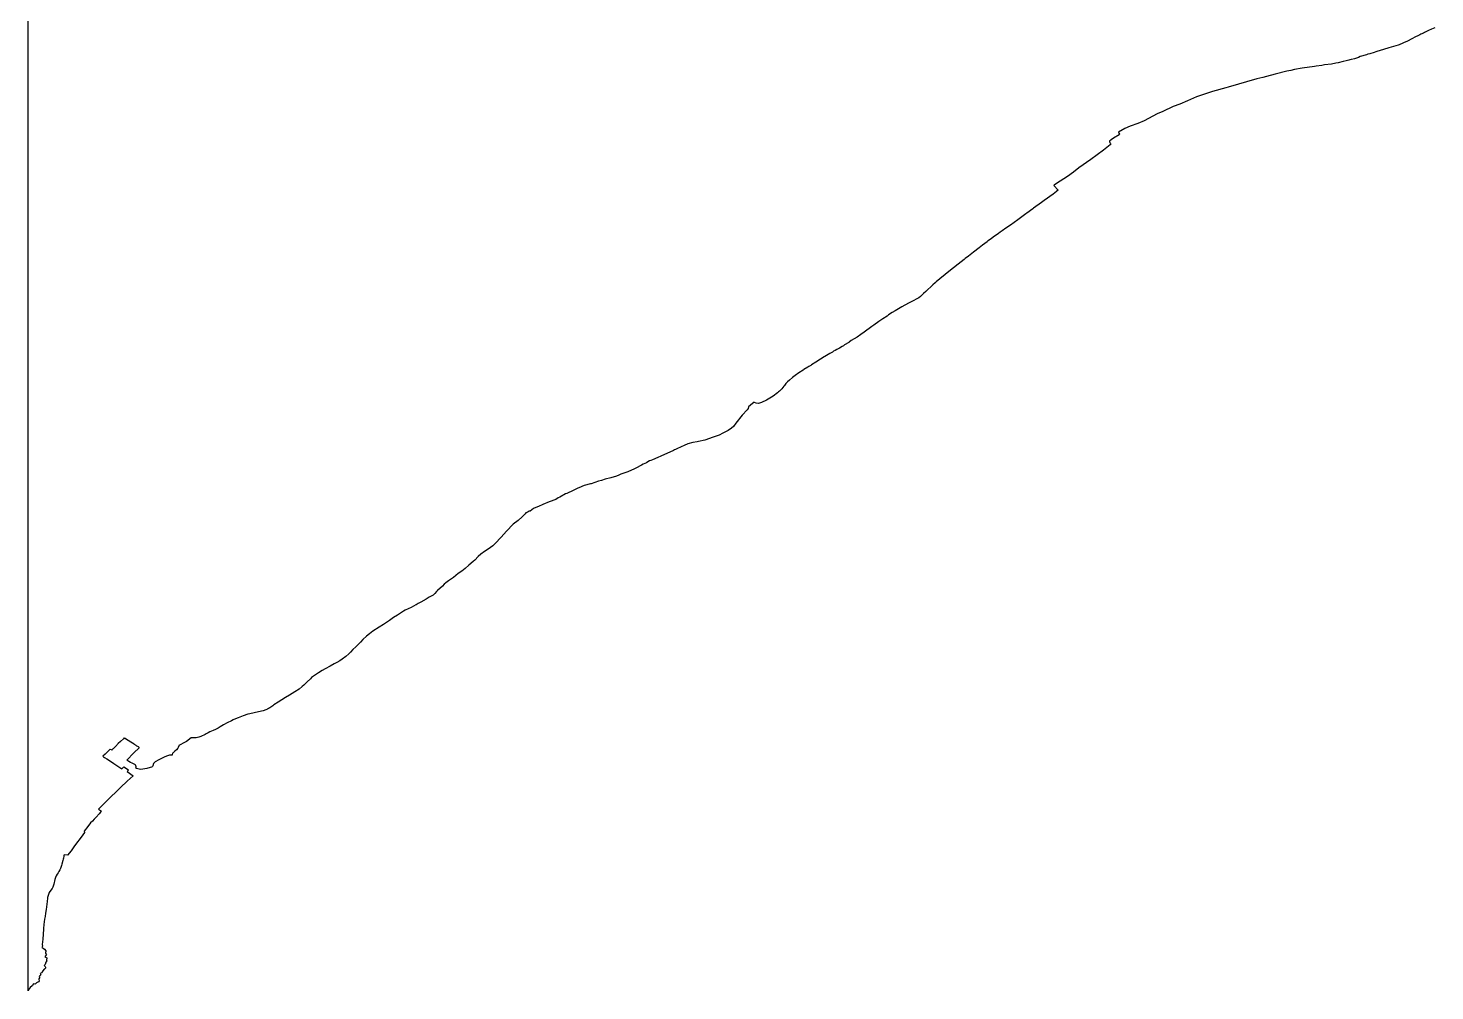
# Model space of a CAD drawing. Header units: inches. Extents: x 139.14 to 140.39, y 34.9 to 35.86.
# Drawn here: x 139.1422 to 139.2245, y 35.226 to 35.2823 of the extents above; entities that cross this region are included whole.
import ezdxf

# ---------------------------------------------------------------- set-up
doc = ezdxf.new("R2010")
doc.units = ezdxf.units.IN
doc.header["$MEASUREMENT"] = 0

msp = doc.modelspace()

# ---------------------------------------------------------------- linework, layer by layer
msp.add_lwpolyline([(139.224451, 35.282308), (139.224361, 35.282273), (139.224258, 35.282226), (139.224078, 35.282149), (139.223998, 35.28211), (139.223927, 35.282074), (139.223849, 35.282027), (139.223778, 35.282), (139.223632, 35.281936), (139.223581, 35.281901), (139.223533, 35.281883), (139.223462, 35.281844), (139.223406, 35.281819), (139.223354, 35.281793), (139.223055, 35.281636), (139.222882, 35.281542), (139.222809, 35.28151), (139.222658, 35.281444), (139.222579, 35.281402), (139.222369, 35.281321), (139.222312, 35.281289), (139.221903, 35.281179), (139.221752, 35.281134), (139.221437, 35.281042), (139.221053, 35.280916), (139.220842, 35.280851), (139.220713, 35.280812), (139.220653, 35.280796), (139.220536, 35.280761), (139.220444, 35.28073), (139.220089, 35.280622), (139.219981, 35.280576), (139.219759, 35.2805), (139.219583, 35.280456), (139.219547, 35.280448), (139.219481, 35.280432), (139.219413, 35.280415), (139.219268, 35.280379), (139.219095, 35.280339), (139.218793, 35.280269), (139.218667, 35.280238), (139.218396, 35.280183), (139.218002, 35.280137), (139.217839, 35.280104), (139.217499, 35.280063), (139.217418, 35.280053), (139.216683, 35.27994), (139.21623, 35.279861), (139.21603, 35.279818), (139.215783, 35.279766), (139.21511, 35.279591), (139.214595, 35.279456), (139.214396, 35.279399), (139.214039, 35.279315), (139.212363, 35.278842), (139.212221, 35.278807), (139.211436, 35.278577), (139.210502, 35.278267), (139.20998, 35.278047), (139.209527, 35.27785), (139.209142, 35.277698), (139.208544, 35.277422), (139.208201, 35.27727), (139.2077, 35.277005), (139.207453, 35.27687), (139.207082, 35.276718), (139.206622, 35.276549), (139.206313, 35.276414), (139.205934, 35.276204), (139.205966, 35.276143), (139.205997, 35.276081), (139.205976, 35.276047), (139.20566, 35.27585), (139.205518, 35.275752), (139.205424, 35.275688), (139.20541, 35.275661), (139.205441, 35.275602), (139.205461, 35.275557), (139.205474, 35.275543), (139.205498, 35.275502), (139.205457, 35.27547), (139.20507, 35.275157), (139.204328, 35.274605), (139.203628, 35.274121), (139.203312, 35.273873), (139.203312, 35.273867), (139.202955, 35.273608), (139.202323, 35.273197), (139.202178, 35.273105), (139.202162, 35.273083), (139.202411, 35.272809), (139.202341, 35.272761), (139.202325, 35.272737), (139.202112, 35.272582), (139.201586, 35.272208), (139.20143, 35.272098), (139.200977, 35.27176), (139.200922, 35.271726), (139.200576, 35.271477), (139.200531, 35.271439), (139.20005, 35.271084), (139.199617, 35.270774), (139.199352, 35.270596), (139.199144, 35.270437), (139.199027, 35.270358), (139.198924, 35.270279), (139.198724, 35.270138), (139.198697, 35.270127), (139.198508, 35.269978), (139.198326, 35.269851), (139.198285, 35.269822), (139.198266, 35.269801), (139.19799, 35.269593), (139.197784, 35.269445), (139.197461, 35.269191), (139.197159, 35.26896), (139.19698, 35.268819), (139.196912, 35.268769), (139.196561, 35.268493), (139.196019, 35.268053), (139.195277, 35.267445), (139.195219, 35.267394), (139.195085, 35.267276), (139.194666, 35.266882), (139.194543, 35.26678), (139.194363, 35.266601), (139.194256, 35.266511), (139.193809, 35.266275), (139.193732, 35.266235), (139.193657, 35.266206), (139.193265, 35.265992), (139.193066, 35.265879), (139.192874, 35.265761), (139.192702, 35.265654), (139.192496, 35.265524), (139.192427, 35.265467), (139.192412, 35.265448), (139.192153, 35.265287), (139.191929, 35.265126), (139.191629, 35.264914), (139.191517, 35.264833), (139.191068, 35.264506), (139.190861, 35.264375), (139.190651, 35.264219), (139.190312, 35.264014), (139.190189, 35.26393), (139.190172, 35.263911), (139.189914, 35.263761), (139.189896, 35.263741), (139.189859, 35.263714), (139.18978, 35.26367), (139.189629, 35.263579), (139.189545, 35.263539), (139.189495, 35.263518), (139.189468, 35.263502), (139.189371, 35.26344), (139.189275, 35.263389), (139.189213, 35.263349), (139.189131, 35.263304), (139.189056, 35.263265), (139.188857, 35.263136), (139.188621, 35.263), (139.188551, 35.262959), (139.188512, 35.26293), (139.188229, 35.262757), (139.187977, 35.262597), (139.187936, 35.262567), (139.187827, 35.262506), (139.187762, 35.26246), (139.187529, 35.262317), (139.187499, 35.262294), (139.18725, 35.262137), (139.187031, 35.261972), (139.186876, 35.261852), (139.186692, 35.261694), (139.186579, 35.261597), (139.186487, 35.261508), (139.186412, 35.2614), (139.18637, 35.26135), (139.18624, 35.261197), (139.186113, 35.261068), (139.186055, 35.261017), (139.186, 35.260966), (139.185739, 35.260758), (139.185354, 35.260538), (139.185066, 35.260398), (139.18488, 35.260341), (139.184756, 35.260353), (139.184654, 35.260398), (139.184623, 35.260416), (139.184424, 35.26025), (139.184297, 35.260144), (139.184269, 35.260042), (139.184214, 35.259964), (139.183919, 35.259659), (139.183555, 35.259186), (139.183417, 35.259), (139.183308, 35.258893), (139.183102, 35.258752), (139.182806, 35.258601), (139.182573, 35.258493), (139.182236, 35.258364), (139.181749, 35.258201), (139.181371, 35.258116), (139.181293, 35.258104), (139.181048, 35.258065), (139.180746, 35.257975), (139.180534, 35.257884), (139.180358, 35.257796), (139.180114, 35.257685), (139.180032, 35.257652), (139.179965, 35.257619), (139.17992, 35.257599), (139.179517, 35.257416), (139.179203, 35.257283), (139.17916, 35.257266), (139.178984, 35.257189), (139.178685, 35.257049), (139.178576, 35.257006), (139.178514, 35.256978), (139.178404, 35.256922), (139.178336, 35.256876), (139.178136, 35.256781), (139.17804, 35.256736), (139.177711, 35.256556), (139.177671, 35.256529), (139.177621, 35.256509), (139.177229, 35.256346), (139.176824, 35.256196), (139.176719, 35.256152), (139.176576, 35.256097), (139.176252, 35.255988), (139.17592, 35.255905), (139.175702, 35.255838), (139.175527, 35.25579), (139.175086, 35.255649), (139.175046, 35.255637), (139.174675, 35.255536), (139.174379, 35.255415), (139.174313, 35.255382), (139.173995, 35.255236), (139.173716, 35.255104), (139.173661, 35.255083), (139.17359, 35.255051), (139.173257, 35.254867), (139.173171, 35.254814), (139.173034, 35.25473), (139.172629, 35.254583), (139.172265, 35.254431), (139.172004, 35.254324), (139.171853, 35.254263), (139.171716, 35.254189), (139.171523, 35.254037), (139.171476, 35.254045), (139.171405, 35.25401), (139.171289, 35.253953), (139.171269, 35.253947), (139.171241, 35.253885), (139.171063, 35.25371), (139.170816, 35.253496), (139.170536, 35.253282), (139.170145, 35.252869), (139.169837, 35.252529), (139.169482, 35.252156), (139.169338, 35.252021), (139.169065, 35.251822), (139.168861, 35.251684), (139.168644, 35.251522), (139.168479, 35.251389), (139.168279, 35.25117), (139.168187, 35.251091), (139.167937, 35.250881), (139.167728, 35.250691), (139.167519, 35.250533), (139.167322, 35.250401), (139.167034, 35.250158), (139.166757, 35.249967), (139.166588, 35.249846), (139.166495, 35.249767), (139.166389, 35.249661), (139.166112, 35.249404), (139.166049, 35.249338), (139.165947, 35.249225), (139.165846, 35.249132), (139.165623, 35.249012), (139.165442, 35.248897), (139.16513, 35.248723), (139.16497, 35.248642), (139.164854, 35.248572), (139.164844, 35.248566), (139.164559, 35.248414), (139.164204, 35.248244), (139.164112, 35.248192), (139.163946, 35.24807), (139.163768, 35.247951), (139.163538, 35.247828), (139.163294, 35.247646), (139.162943, 35.247414), (139.162684, 35.247264), (139.162323, 35.247017), (139.162122, 35.246873), (139.161951, 35.246732), (139.161742, 35.246534), (139.161591, 35.246383), (139.161328, 35.246114), (139.161159, 35.245944), (139.161021, 35.245802), (139.160914, 35.245701), (139.16074, 35.245546), (139.160525, 35.245384), (139.160396, 35.245296), (139.160224, 35.245192), (139.160064, 35.245108), (139.159816, 35.244982), (139.159525, 35.244828), (139.159349, 35.244721), (139.159142, 35.244592), (139.1589, 35.244429), (139.158736, 35.244311), (139.15867, 35.244241), (139.158478, 35.244061), (139.158276, 35.243868), (139.158191, 35.24378), (139.158004, 35.243636), (139.157763, 35.243472), (139.157443, 35.243275), (139.157207, 35.243136), (139.156997, 35.243007), (139.156777, 35.242868), (139.156525, 35.242707), (139.156463, 35.242664), (139.156295, 35.24255), (139.15621, 35.242494), (139.156152, 35.242459), (139.156062, 35.242423), (139.155901, 35.242372), (139.155638, 35.242308), (139.15538, 35.242252), (139.155119, 35.242196), (139.155009, 35.242168), (139.154729, 35.242067), (139.15444, 35.241957), (139.154282, 35.241893), (139.154145, 35.241833), (139.154056, 35.241783), (139.153806, 35.241659), (139.153591, 35.241549), (139.153393, 35.241435), (139.153274, 35.241361), (139.15312, 35.241278), (139.152975, 35.241217), (139.152791, 35.241132), (139.15268, 35.241074), (139.152567, 35.241011), (139.152515, 35.240972), (139.152256, 35.240869), (139.152141, 35.240834), (139.151981, 35.240783), (139.151698, 35.240782), (139.151413, 35.240575), (139.151349, 35.240529), (139.150975, 35.240345), (139.150971, 35.240309), (139.150936, 35.240222), (139.150909, 35.240182), (139.150828, 35.240084), (139.150745, 35.240011), (139.150633, 35.239917), (139.150606, 35.239886), (139.150584, 35.239819), (139.150579, 35.239775), (139.150431, 35.239776), (139.150259, 35.239716), (139.150118, 35.239664), (139.150041, 35.239625), (139.149793, 35.239504), (139.149589, 35.239382), (139.149545, 35.239347), (139.149512, 35.239306), (139.149495, 35.239282), (139.149444, 35.239157), (139.149431, 35.239117), (139.149416, 35.239098), (139.149376, 35.239074), (139.149286, 35.239051), (139.149105, 35.239002), (139.148872, 35.238948), (139.148758, 35.238931), (139.148484, 35.238987), (139.148467, 35.239009), (139.148462, 35.239039), (139.148469, 35.239067), (139.148467, 35.239104), (139.148459, 35.239131), (139.148449, 35.239178), (139.14842, 35.23921), (139.148391, 35.23923), (139.148232, 35.239306), (139.148152, 35.239347), (139.14805, 35.239408), (139.147979, 35.239448), (139.147922, 35.239486), (139.14833, 35.239901), (139.148651, 35.240201), (139.148649, 35.24022), (139.148635, 35.240234), (139.148613, 35.240251), (139.148582, 35.24027), (139.148519, 35.240308), (139.148496, 35.24032), (139.148476, 35.240331), (139.148439, 35.240355), (139.148412, 35.240373), (139.148386, 35.240389), (139.148359, 35.240409), (139.148261, 35.240472), (139.147913, 35.240691), (139.147831, 35.240738), (139.147806, 35.240752), (139.147772, 35.240778), (139.147726, 35.240732), (139.147559, 35.240573), (139.147431, 35.240446), (139.147373, 35.240392), (139.147342, 35.240359), (139.147269, 35.240287), (139.147228, 35.240243), (139.147149, 35.240169), (139.147119, 35.240135), (139.14709, 35.240106), (139.147069, 35.240084), (139.147051, 35.240068), (139.147029, 35.240083), (139.146982, 35.240112), (139.146954, 35.240129), (139.146774, 35.239945), (139.146654, 35.239823), (139.146531, 35.239708), (139.146571, 35.239678), (139.146622, 35.239645), (139.146768, 35.23955), (139.146908, 35.239456), (139.147171, 35.23928), (139.14764, 35.238976), (139.147756, 35.239081), (139.148024, 35.23891), (139.147994, 35.238877), (139.147986, 35.238864), (139.147973, 35.238853), (139.147961, 35.238834), (139.147942, 35.238809), (139.148302, 35.238569), (139.147947, 35.238256), (139.147551, 35.237873), (139.147284, 35.237604), (139.147006, 35.23735), (139.146528, 35.236874), (139.146277, 35.236609), (139.146451, 35.236496), (139.146389, 35.23643), (139.146302, 35.236334), (139.146135, 35.236155), (139.14602, 35.236038), (139.145913, 35.235918), (139.145811, 35.235811), (139.145641, 35.235592), (139.14543, 35.235329), (139.14546, 35.235258), (139.145254, 35.234985), (139.144933, 35.234542), (139.14483, 35.234404), (139.144664, 35.234184), (139.144652, 35.234167), (139.144572, 35.234055), (139.14446, 35.23392), (139.144279, 35.233939), (139.144249, 35.233928), (139.144238, 35.233864), (139.144228, 35.233753), (139.144198, 35.233687), (139.144177, 35.233604), (139.144134, 35.233407), (139.144098, 35.233311), (139.144041, 35.233154), (139.144004, 35.233075), (139.143947, 35.232961), (139.143905, 35.232886), (139.143854, 35.232821), (139.143792, 35.232721), (139.143752, 35.232613), (139.143717, 35.232493), (139.143654, 35.232224), (139.143628, 35.232109), (139.143602, 35.232062), (139.143556, 35.231976), (139.143477, 35.231877), (139.143388, 35.231746), (139.143339, 35.231633), (139.143279, 35.231442), (139.143289, 35.231416), (139.143268, 35.23122), (139.143245, 35.231057), (139.143203, 35.230752), (139.143171, 35.230534), (139.143147, 35.23033), (139.143121, 35.230186), (139.143077, 35.229876), (139.143072, 35.229829), (139.143055, 35.229674), (139.14305, 35.22959), (139.14303, 35.229295), (139.14301, 35.229019), (139.142986, 35.228692), (139.143005, 35.228608), (139.142963, 35.228515), (139.143036, 35.22848), (139.143104, 35.228435), (139.143192, 35.22833), (139.143199, 35.228284), (139.143169, 35.228228), (139.143177, 35.22819), (139.143222, 35.228137), (139.143204, 35.228098), (139.143177, 35.228042), (139.143141, 35.227987), (139.143254, 35.227912), (139.143253, 35.227864), (139.143222, 35.227815), (139.143234, 35.227779), (139.143242, 35.227741), (139.143185, 35.227659), (139.14315, 35.227537), (139.143084, 35.227478), (139.143104, 35.227452), (139.143146, 35.227415), (139.143178, 35.227369), (139.143166, 35.227318), (139.143135, 35.227281), (139.143087, 35.227256), (139.143024, 35.227163), (139.142983, 35.227093), (139.142949, 35.227036), (139.142869, 35.227002), (139.142889, 35.226923), (139.142847, 35.226869), (139.142796, 35.226839), (139.142822, 35.226791), (139.142823, 35.226746), (139.142779, 35.226695), (139.142791, 35.22665), (139.1428, 35.226572), (139.142772, 35.226519), (139.142732, 35.226489), (139.142638, 35.22646), (139.142583, 35.226409), (139.142538, 35.22639), (139.142474, 35.226392), (139.14242, 35.226324), (139.142385, 35.226279), (139.142274, 35.226178), (139.142214, 35.226106), (139.142156, 35.225989), (139.142156, 35.859592)])

doc.saveas('drawing.dxf')
